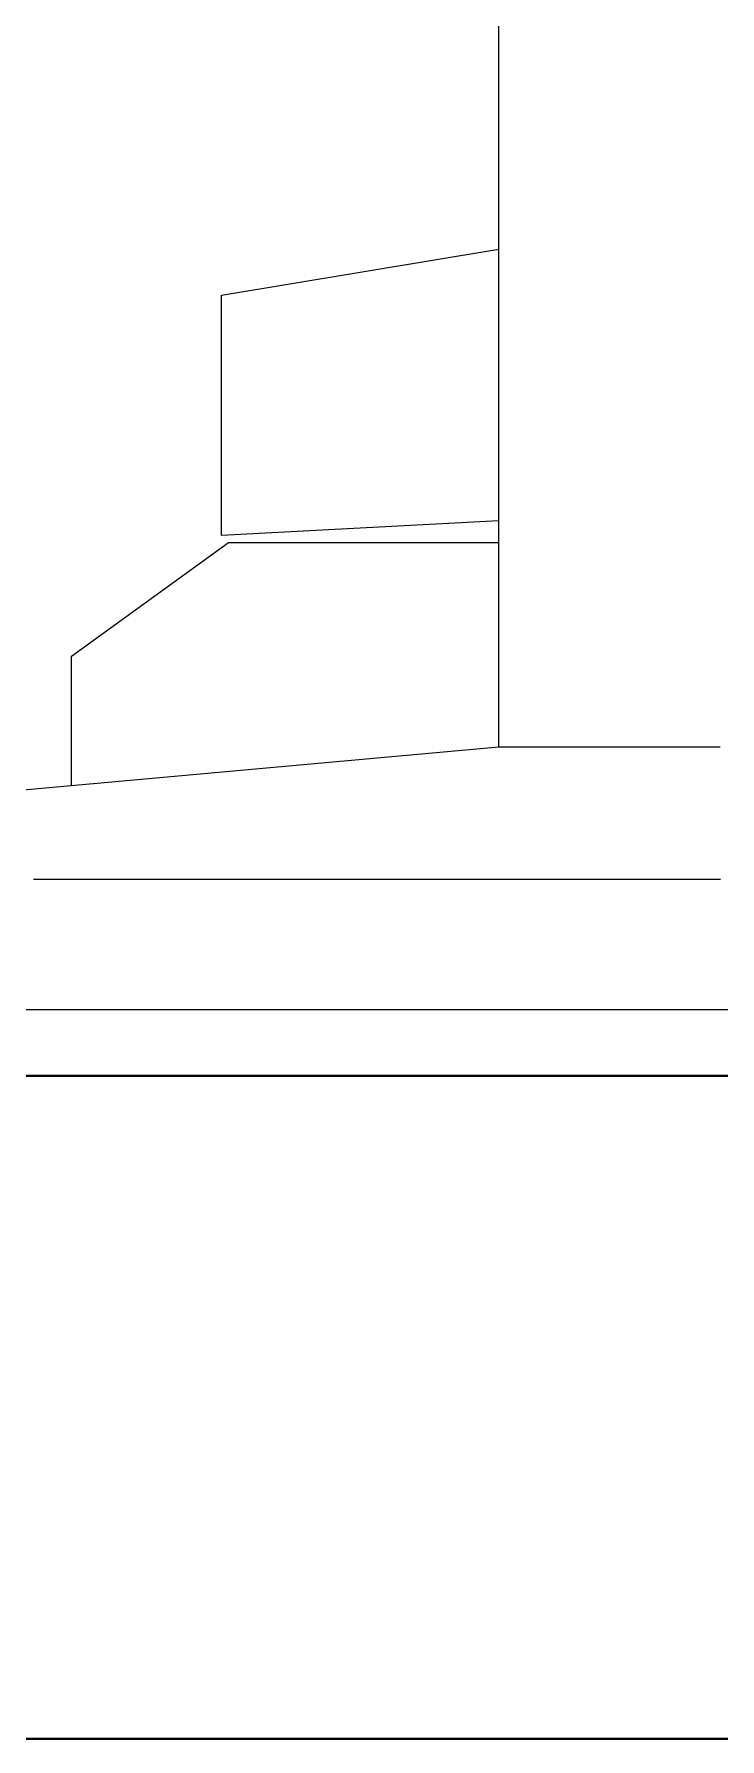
# Model space of a CAD drawing. Extents: x 65572 to 72871, y 30718 to 33858.
# Drawn here: x 65970.69 to 65975.86, y 33411.08 to 33423.94 of the extents above; entities that cross this region are included whole.
import ezdxf

# ---------------------------------------------------------------- set-up
doc = ezdxf.new("R2010")
doc.units = 0
doc.header["$LTSCALE"] = 0.5
doc.header["$MEASUREMENT"] = 0
for name, color, linetype, lineweight in [('Framing', 142, 'CONTINUOUS', 13), ('Layout', 154, 'CONTINUOUS', 5), ('Structure', 7, 'CONTINUOUS', 40)]:
    doc.layers.add(name, color=color, linetype=linetype, lineweight=lineweight)

msp = doc.modelspace()

# ---------------------------------------------------------------- linework, layer by layer
at = {"layer": 'Framing'}
msp.add_line((65916.121008, 33416.58061), (66520.623975, 33416.58061), dxfattribs=at)
at = {"layer": 'Layout', "linetype": 'ByBlock'}
for p, q in [((65974.197164, 33418.562349), (65974.197164, 33443.590031)), ((65972.104342, 33421.967581), (65974.197164, 33422.314826)), ((65972.104342, 33420.154362), (65972.104342, 33421.967581)), ((65974.197164, 33420.265642), (65972.104342, 33420.154362)), ((65970.971629, 33419.245558), (65972.157026, 33420.101678)), ((65972.157026, 33420.101678), (65974.197164, 33420.101678)), ((65970.971629, 33418.269119), (65970.971629, 33419.245558)), ((65963.19711, 33417.562344), (65974.197164, 33418.562349))]:
    msp.add_line(p, q, dxfattribs=at)
at = {"layer": 'Layout', "linetype": 'ByBlock', "flags": 128}
for points in [[(65974.197164, 33418.562349), (65974.197855, 33418.562349), (65974.198546, 33418.562349), (65974.199237, 33418.562349), (65974.199928, 33418.562349), (65974.200618, 33418.562349), (65974.201309, 33418.562349), (65974.202, 33418.562349), (65974.202691, 33418.562349), (65974.203382, 33418.562349), (65974.204073, 33418.562349), (65974.204764, 33418.562349), (65974.205455, 33418.562349), (65974.206146, 33418.562349), (65974.206837, 33418.562349), (65974.207528, 33418.562349), (65974.208219, 33418.562349), (65974.20891, 33418.562349), (65974.209601, 33418.562349), (65974.210292, 33418.562349), (65974.210983, 33418.562349), (65974.211674, 33418.562349), (65974.212365, 33418.562349), (65974.213056, 33418.562349), (65974.213747, 33418.562349), (65974.214438, 33418.562349), (65974.215129, 33418.562349), (65974.21582, 33418.562349), (65974.216511, 33418.562349), (65974.217202, 33418.562349), (65974.217893, 33418.562349), (65974.218584, 33418.562349), (65974.219275, 33418.562349), (65974.219966, 33418.562349), (65974.220657, 33418.562349), (65974.221347, 33418.562349), (65974.222038, 33418.562349), (65974.223692, 33418.562349), (65974.22573, 33418.562349), (65974.227768, 33418.562349), (65974.229807, 33418.562349), (65974.231845, 33418.562349), (65974.233883, 33418.562349), (65974.235921, 33418.562349), (65974.23796, 33418.562349), (65974.239998, 33418.562349), (65974.242036, 33418.562349), (65974.244074, 33418.562349), (65974.246113, 33418.562349), (65974.248151, 33418.562349), (65974.250189, 33418.562349), (65974.252227, 33418.562349), (65974.254266, 33418.562349), (65974.256304, 33418.562349), (65974.258342, 33418.562349), (65974.26038, 33418.562349), (65974.262419, 33418.562349), (65974.264457, 33418.562349), (65974.266495, 33418.562349), (65974.268533, 33418.562349), (65974.270572, 33418.562349), (65974.27261, 33418.562349), (65974.274648, 33418.562349), (65974.276686, 33418.562349), (65974.278725, 33418.562349), (65974.280763, 33418.562349), (65974.282801, 33418.562349), (65974.284839, 33418.562349), (65974.286878, 33418.562349), (65974.288916, 33418.562349), (65974.290954, 33418.562349), (65974.292992, 33418.562349), (65974.295031, 33418.562349), (65974.297602, 33418.562349), (65974.300886, 33418.562349), (65974.304169, 33418.562349), (65974.307452, 33418.562349), (65974.310736, 33418.562349), (65974.314019, 33418.562349), (65974.317302, 33418.562349), (65974.320586, 33418.562349), (65974.323869, 33418.562349), (65974.327152, 33418.562349), (65974.330436, 33418.562349), (65974.333719, 33418.562349), (65974.337002, 33418.562349), (65974.340286, 33418.562349), (65974.343569, 33418.562349), (65974.346852, 33418.562349), (65974.350136, 33418.562349), (65974.353419, 33418.562349), (65974.356702, 33418.562349), (65974.359986, 33418.562349), (65974.363269, 33418.562349), (65974.366552, 33418.562349), (65974.369836, 33418.562349), (65974.373119, 33418.562349), (65974.376402, 33418.562349), (65974.379686, 33418.562349), (65974.382969, 33418.562349), (65974.386252, 33418.562349), (65974.389536, 33418.562349), (65974.392819, 33418.562349), (65974.396102, 33418.562349), (65974.399386, 33418.562349), (65974.402669, 33418.562349), (65974.405952, 33418.562349), (65974.409236, 33418.562349), (65974.412519, 33418.562349), (65974.415957, 33418.562349), (65974.42032, 33418.562349), (65974.424684, 33418.562349), (65974.429048, 33418.562349), (65974.433412, 33418.562349), (65974.437775, 33418.562349), (65974.442139, 33418.562349), (65974.446503, 33418.562349), (65974.450867, 33418.562349), (65974.455231, 33418.562349), (65974.459594, 33418.562349), (65974.463958, 33418.562349), (65974.468322, 33418.562349), (65974.472686, 33418.562349), (65974.477049, 33418.562349), (65974.481413, 33418.562349), (65974.485777, 33418.562349), (65974.490141, 33418.562349), (65974.494504, 33418.562349), (65974.498868, 33418.562349), (65974.503232, 33418.562349), (65974.507596, 33418.562349), (65974.51196, 33418.562349), (65974.516323, 33418.562349), (65974.520687, 33418.562349), (65974.525051, 33418.562349), (65974.529415, 33418.562349), (65974.533778, 33418.562349), (65974.538142, 33418.562349), (65974.542506, 33418.562349), (65974.54687, 33418.562349), (65974.551233, 33418.562349), (65974.555597, 33418.562349), (65974.559961, 33418.562349), (65974.564325, 33418.562349), (65974.568689, 33418.562349), (65974.573052, 33418.562349), (65974.578155, 33418.562349), (65974.58338, 33418.562349), (65974.588605, 33418.562349), (65974.593831, 33418.562349), (65974.599056, 33418.562349), (65974.604282, 33418.562349), (65974.609507, 33418.562349), (65974.614732, 33418.562349), (65974.619958, 33418.562349), (65974.625183, 33418.562349), (65974.630408, 33418.562349), (65974.635634, 33418.562349), (65974.640859, 33418.562349), (65974.646085, 33418.562349), (65974.65131, 33418.562349), (65974.656535, 33418.562349), (65974.661761, 33418.562349), (65974.666986, 33418.562349), (65974.672212, 33418.562349), (65974.677437, 33418.562349), (65974.682662, 33418.562349), (65974.687888, 33418.562349), (65974.693113, 33418.562349), (65974.698339, 33418.562349), (65974.703564, 33418.562349), (65974.708789, 33418.562349), (65974.714015, 33418.562349), (65974.71924, 33418.562349), (65974.724466, 33418.562349), (65974.729691, 33418.562349), (65974.734916, 33418.562349), (65974.740142, 33418.562349), (65974.745367, 33418.562349), (65974.750592, 33418.562349), (65974.755818, 33418.562349), (65974.761043, 33418.562349), (65974.766611, 33418.562349), (65974.772436, 33418.562349), (65974.778261, 33418.562349), (65974.784086, 33418.562349), (65974.789911, 33418.562349), (65974.795736, 33418.562349), (65974.801561, 33418.562349), (65974.807386, 33418.562349), (65974.813211, 33418.562349), (65974.819036, 33418.562349), (65974.824861, 33418.562349), (65974.830686, 33418.562349), (65974.836511, 33418.562349), (65974.842336, 33418.562349), (65974.848161, 33418.562349), (65974.853986, 33418.562349), (65974.859811, 33418.562349), (65974.865636, 33418.562349), (65974.871461, 33418.562349), (65974.877286, 33418.562349), (65974.883111, 33418.562349), (65974.888936, 33418.562349), (65974.894761, 33418.562349), (65974.900586, 33418.562349), (65974.906411, 33418.562349), (65974.912236, 33418.562349), (65974.918061, 33418.562349), (65974.923886, 33418.562349), (65974.929711, 33418.562349), (65974.935536, 33418.562349), (65974.941361, 33418.562349), (65974.947186, 33418.562349), (65974.953011, 33418.562349), (65974.958836, 33418.562349), (65974.964661, 33418.562349), (65974.970486, 33418.562349), (65974.976399, 33418.562349), (65974.982531, 33418.562349), (65974.988664, 33418.562349), (65974.994796, 33418.562349), (65975.000929, 33418.562349), (65975.007061, 33418.562349), (65975.013194, 33418.562349), (65975.019326, 33418.562349), (65975.025459, 33418.562349), (65975.031591, 33418.562349), (65975.037724, 33418.562349), (65975.043856, 33418.562349), (65975.049989, 33418.562349), (65975.056121, 33418.562349), (65975.062254, 33418.562349), (65975.068386, 33418.562349), (65975.074519, 33418.562349), (65975.080651, 33418.562349), (65975.086784, 33418.562349), (65975.092916, 33418.562349), (65975.099049, 33418.562349), (65975.105181, 33418.562349), (65975.111314, 33418.562349), (65975.117446, 33418.562349), (65975.123579, 33418.562349), (65975.129711, 33418.562349), (65975.135844, 33418.562349), (65975.141976, 33418.562349), (65975.148109, 33418.562349), (65975.154241, 33418.562349), (65975.160374, 33418.562349), (65975.166506, 33418.562349), (65975.172639, 33418.562349), (65975.178771, 33418.562349), (65975.184904, 33418.562349), (65975.191036, 33418.562349), (65975.197169, 33418.562349), (65975.203301, 33418.562349), (65975.209434, 33418.562349), (65975.215566, 33418.562349), (65975.221699, 33418.562349), (65975.227831, 33418.562349), (65975.233964, 33418.562349), (65975.240096, 33418.562349), (65975.246229, 33418.562349), (65975.252361, 33418.562349), (65975.258494, 33418.562349), (65975.264626, 33418.562349), (65975.270759, 33418.562349), (65975.276891, 33418.562349), (65975.283024, 33418.562349), (65975.289156, 33418.562349), (65975.295289, 33418.562349), (65975.301421, 33418.562349), (65975.307553, 33418.562349), (65975.313686, 33418.562349), (65975.319818, 33418.562349), (65975.325951, 33418.562349), (65975.332083, 33418.562349), (65975.338216, 33418.562349), (65975.344348, 33418.562349), (65975.350481, 33418.562349), (65975.356613, 33418.562349), (65975.362746, 33418.562349), (65975.368878, 33418.562349), (65975.375011, 33418.562349), (65975.381143, 33418.562349), (65975.387276, 33418.562349), (65975.393408, 33418.562349), (65975.399541, 33418.562349), (65975.405673, 33418.562349), (65975.411806, 33418.562349), (65975.417938, 33418.562349), (65975.423851, 33418.562349), (65975.429676, 33418.562349), (65975.435501, 33418.562349), (65975.441326, 33418.562349), (65975.447151, 33418.562349), (65975.452976, 33418.562349), (65975.458801, 33418.562349), (65975.464626, 33418.562349), (65975.470451, 33418.562349), (65975.476276, 33418.562349), (65975.482101, 33418.562349), (65975.487926, 33418.562349), (65975.493751, 33418.562349), (65975.499576, 33418.562349), (65975.505401, 33418.562349), (65975.511226, 33418.562349), (65975.517051, 33418.562349), (65975.522876, 33418.562349), (65975.528701, 33418.562349), (65975.534526, 33418.562349), (65975.540351, 33418.562349), (65975.546176, 33418.562349), (65975.552001, 33418.562349), (65975.557826, 33418.562349), (65975.563651, 33418.562349), (65975.569476, 33418.562349), (65975.575301, 33418.562349), (65975.581126, 33418.562349), (65975.586951, 33418.562349), (65975.592776, 33418.562349), (65975.598601, 33418.562349), (65975.604426, 33418.562349), (65975.610251, 33418.562349), (65975.616076, 33418.562349), (65975.621901, 33418.562349), (65975.627726, 33418.562349), (65975.633294, 33418.562349), (65975.638519, 33418.562349), (65975.643745, 33418.562349), (65975.64897, 33418.562349), (65975.654195, 33418.562349), (65975.659421, 33418.562349), (65975.664646, 33418.562349), (65975.669872, 33418.562349), (65975.675097, 33418.562349), (65975.680322, 33418.562349), (65975.685548, 33418.562349), (65975.690773, 33418.562349), (65975.695999, 33418.562349), (65975.701224, 33418.562349), (65975.706449, 33418.562349), (65975.711675, 33418.562349), (65975.7169, 33418.562349), (65975.722125, 33418.562349), (65975.727351, 33418.562349), (65975.732576, 33418.562349), (65975.737802, 33418.562349), (65975.743027, 33418.562349), (65975.748252, 33418.562349), (65975.753478, 33418.562349), (65975.758703, 33418.562349), (65975.763929, 33418.562349), (65975.769154, 33418.562349), (65975.774379, 33418.562349), (65975.779605, 33418.562349), (65975.78483, 33418.562349), (65975.790056, 33418.562349), (65975.795281, 33418.562349), (65975.800506, 33418.562349), (65975.805732, 33418.562349), (65975.810957, 33418.562349), (65975.816183, 33418.562349), (65975.821285, 33418.562349), (65975.825649, 33418.562349), (65975.830012, 33418.562349), (65975.834376, 33418.562349), (65975.83874, 33418.562349), (65975.843104, 33418.562349), (65975.847467, 33418.562349), (65975.851831, 33418.562349), (65975.856195, 33418.562349), (65975.860559, 33418.562349), (65975.864922, 33418.562349)], [(65970.68651, 33417.562344), (65970.692334, 33417.562344), (65970.698158, 33417.562344), (65970.703982, 33417.562344), (65970.709806, 33417.562344), (65970.71563, 33417.562344), (65970.721454, 33417.562344), (65970.727278, 33417.562344), (65970.733102, 33417.562344), (65970.738926, 33417.562344), (65970.74475, 33417.562344), (65970.750574, 33417.562344), (65970.756398, 33417.562344), (65970.762222, 33417.562344), (65970.768046, 33417.562344), (65970.77387, 33417.562344), (65970.779695, 33417.562344), (65970.785519, 33417.562344), (65970.791343, 33417.562344), (65970.797167, 33417.562344), (65970.802991, 33417.562344), (65970.808815, 33417.562344), (65970.814639, 33417.562344), (65970.820463, 33417.562344), (65970.826287, 33417.562344), (65970.832111, 33417.562344), (65970.837935, 33417.562344), (65970.843759, 33417.562344), (65970.849583, 33417.562344), (65970.855407, 33417.562344), (65970.861231, 33417.562344), (65970.867055, 33417.562344), (65970.872879, 33417.562344), (65970.878703, 33417.562344), (65970.884527, 33417.562344), (65970.890351, 33417.562344), (65970.896175, 33417.562344), (65970.901999, 33417.562344), (65970.907823, 33417.562344), (65970.913647, 33417.562344), (65970.919471, 33417.562344), (65970.925295, 33417.562344), (65970.931119, 33417.562344), (65970.936943, 33417.562344), (65970.942767, 33417.562344), (65970.948591, 33417.562344), (65970.954415, 33417.562344), (65970.96024, 33417.562344), (65970.966064, 33417.562344), (65970.971888, 33417.562344), (65970.977712, 33417.562344), (65970.983536, 33417.562344), (65970.98936, 33417.562344), (65970.995184, 33417.562344), (65971.001008, 33417.562344), (65971.006832, 33417.562344), (65971.012656, 33417.562344), (65971.01848, 33417.562344), (65971.024304, 33417.562344), (65971.030128, 33417.562344), (65971.035952, 33417.562344), (65971.041776, 33417.562344), (65971.0476, 33417.562344), (65971.053424, 33417.562344), (65971.059248, 33417.562344), (65971.065072, 33417.562344), (65971.070896, 33417.562344), (65971.07672, 33417.562344), (65971.082544, 33417.562344), (65971.088368, 33417.562344), (65971.094192, 33417.562344), (65971.100016, 33417.562344), (65971.10584, 33417.562344), (65971.111664, 33417.562344), (65971.117488, 33417.562344), (65971.123312, 33417.562344), (65971.129136, 33417.562344), (65971.134961, 33417.562344), (65971.140785, 33417.562344), (65971.146609, 33417.562344), (65971.152433, 33417.562344), (65971.158257, 33417.562344), (65971.164081, 33417.562344), (65971.169905, 33417.562344), (65971.175729, 33417.562344), (65971.181553, 33417.562344), (65971.187377, 33417.562344), (65971.193201, 33417.562344), (65971.199025, 33417.562344), (65971.204849, 33417.562344), (65971.210673, 33417.562344), (65971.216497, 33417.562344), (65971.222321, 33417.562344), (65971.228145, 33417.562344), (65971.233969, 33417.562344), (65971.239793, 33417.562344), (65971.245617, 33417.562344), (65971.251441, 33417.562344), (65971.257265, 33417.562344), (65971.263089, 33417.562344), (65971.268913, 33417.562344), (65971.274737, 33417.562344), (65971.280561, 33417.562344), (65971.286385, 33417.562344), (65971.292209, 33417.562344), (65971.298033, 33417.562344), (65971.303857, 33417.562344), (65971.309681, 33417.562344), (65971.315506, 33417.562344), (65971.32133, 33417.562344), (65971.327154, 33417.562344), (65971.332978, 33417.562344), (65971.338802, 33417.562344), (65971.344626, 33417.562344), (65971.35045, 33417.562344), (65971.356274, 33417.562344), (65971.362098, 33417.562344), (65971.367922, 33417.562344), (65971.373746, 33417.562344), (65971.37957, 33417.562344), (65971.385394, 33417.562344), (65971.391218, 33417.562344), (65971.397042, 33417.562344), (65971.402866, 33417.562344), (65971.40869, 33417.562344), (65971.414514, 33417.562344), (65971.420338, 33417.562344), (65971.426162, 33417.562344), (65971.431986, 33417.562344), (65971.43781, 33417.562344), (65971.443634, 33417.562344), (65971.449458, 33417.562344), (65971.455282, 33417.562344), (65971.461106, 33417.562344), (65971.46693, 33417.562344), (65971.472754, 33417.562344), (65971.478578, 33417.562344), (65971.484402, 33417.562344), (65971.490226, 33417.562344), (65971.496051, 33417.562344), (65971.501875, 33417.562344), (65971.507699, 33417.562344), (65971.513523, 33417.562344), (65971.519347, 33417.562344), (65971.525171, 33417.562344), (65971.530995, 33417.562344), (65971.536819, 33417.562344), (65971.542643, 33417.562344), (65971.548467, 33417.562344), (65971.554291, 33417.562344), (65971.560115, 33417.562344), (65971.565939, 33417.562344), (65971.571763, 33417.562344), (65971.577587, 33417.562344), (65971.583411, 33417.562344), (65971.589235, 33417.562344), (65971.595059, 33417.562344), (65971.600883, 33417.562344), (65971.606707, 33417.562344), (65971.612531, 33417.562344), (65971.618355, 33417.562344), (65971.624179, 33417.562344), (65971.630003, 33417.562344), (65971.635827, 33417.562344), (65971.641651, 33417.562344), (65971.647475, 33417.562344), (65971.653299, 33417.562344), (65971.659123, 33417.562344), (65971.664947, 33417.562344), (65971.670771, 33417.562344), (65971.676596, 33417.562344), (65971.68242, 33417.562344), (65971.688244, 33417.562344), (65971.694068, 33417.562344), (65971.699892, 33417.562344), (65971.705716, 33417.562344), (65971.71154, 33417.562344), (65971.717364, 33417.562344), (65971.723188, 33417.562344), (65971.729012, 33417.562344), (65971.734836, 33417.562344), (65971.74066, 33417.562344), (65971.746484, 33417.562344), (65971.752308, 33417.562344), (65971.758132, 33417.562344), (65971.763956, 33417.562344), (65971.76978, 33417.562344), (65971.775604, 33417.562344), (65971.781428, 33417.562344), (65971.787252, 33417.562344), (65971.793076, 33417.562344), (65971.7989, 33417.562344), (65971.804724, 33417.562344), (65971.810548, 33417.562344), (65971.816372, 33417.562344), (65971.822196, 33417.562344), (65971.82802, 33417.562344), (65971.833844, 33417.562344), (65971.839668, 33417.562344), (65971.845492, 33417.562344), (65971.851316, 33417.562344), (65971.857141, 33417.562344), (65971.862965, 33417.562344), (65971.868789, 33417.562344), (65971.874613, 33417.562344), (65971.880437, 33417.562344), (65971.886261, 33417.562344), (65971.892085, 33417.562344), (65971.897909, 33417.562344), (65971.903733, 33417.562344), (65971.909557, 33417.562344), (65971.915381, 33417.562344), (65971.921205, 33417.562344), (65971.927029, 33417.562344), (65971.932853, 33417.562344), (65971.938677, 33417.562344), (65971.944501, 33417.562344), (65971.950325, 33417.562344), (65971.956149, 33417.562344), (65971.961973, 33417.562344), (65971.967797, 33417.562344), (65971.973621, 33417.562344), (65971.979445, 33417.562344), (65971.985269, 33417.562344), (65971.991093, 33417.562344), (65971.996917, 33417.562344), (65972.002741, 33417.562344), (65972.008565, 33417.562344), (65972.014389, 33417.562344), (65972.020213, 33417.562344), (65972.026037, 33417.562344), (65972.031861, 33417.562344), (65972.037686, 33417.562344), (65972.04351, 33417.562344), (65972.049334, 33417.562344), (65972.055158, 33417.562344), (65972.060982, 33417.562344), (65972.066806, 33417.562344), (65972.07263, 33417.562344), (65972.078454, 33417.562344), (65972.084278, 33417.562344), (65972.090102, 33417.562344), (65972.095926, 33417.562344), (65972.10175, 33417.562344), (65972.107574, 33417.562344), (65972.113398, 33417.562344), (65972.119222, 33417.562344), (65972.125046, 33417.562344), (65972.13087, 33417.562344), (65972.136694, 33417.562344), (65972.142518, 33417.562344), (65972.148342, 33417.562344), (65972.154166, 33417.562344), (65972.15999, 33417.562344), (65972.165814, 33417.562344), (65972.171638, 33417.562344), (65972.177462, 33417.562344), (65972.183286, 33417.562344), (65972.18911, 33417.562344), (65972.194934, 33417.562344), (65972.200758, 33417.562344), (65972.206582, 33417.562344), (65972.212406, 33417.562344), (65972.218231, 33417.562344), (65972.224055, 33417.562344), (65972.229879, 33417.562344), (65972.235703, 33417.562344), (65972.241527, 33417.562344), (65972.247351, 33417.562344), (65972.253175, 33417.562344), (65972.258999, 33417.562344), (65972.264823, 33417.562344), (65972.270647, 33417.562344), (65972.276471, 33417.562344), (65972.282295, 33417.562344), (65972.288119, 33417.562344), (65972.293943, 33417.562344), (65972.299767, 33417.562344), (65972.305591, 33417.562344), (65972.311415, 33417.562344), (65972.317239, 33417.562344), (65972.323063, 33417.562344), (65972.328887, 33417.562344), (65972.334711, 33417.562344), (65972.340535, 33417.562344), (65972.346359, 33417.562344), (65972.352183, 33417.562344), (65972.358007, 33417.562344), (65972.363831, 33417.562344), (65972.369655, 33417.562344), (65972.375479, 33417.562344), (65972.381303, 33417.562344), (65972.387127, 33417.562344), (65972.392951, 33417.562344), (65972.398776, 33417.562344), (65972.4046, 33417.562344), (65972.410424, 33417.562344), (65972.416248, 33417.562344), (65972.422072, 33417.562344), (65972.427896, 33417.562344), (65972.43372, 33417.562344), (65972.439544, 33417.562344), (65972.445368, 33417.562344), (65972.451192, 33417.562344), (65972.457016, 33417.562344), (65972.46284, 33417.562344), (65972.468664, 33417.562344), (65972.474488, 33417.562344), (65972.480312, 33417.562344), (65972.486136, 33417.562344), (65972.49196, 33417.562344), (65972.497784, 33417.562344), (65972.503608, 33417.562344), (65972.509432, 33417.562344), (65972.515256, 33417.562344), (65972.52108, 33417.562344), (65972.526904, 33417.562344), (65972.533036, 33417.562344), (65972.539167, 33417.562344), (65972.545299, 33417.562344), (65972.55143, 33417.562344), (65972.557562, 33417.562344), (65972.563693, 33417.562344), (65972.569825, 33417.562344), (65972.575956, 33417.562344), (65972.582088, 33417.562344), (65972.588219, 33417.562344), (65972.594351, 33417.562344), (65972.600482, 33417.562344), (65972.606614, 33417.562344), (65972.612745, 33417.562344), (65972.618877, 33417.562344), (65972.625008, 33417.562344), (65972.63114, 33417.562344), (65972.637271, 33417.562344), (65972.643403, 33417.562344), (65972.649534, 33417.562344), (65972.655666, 33417.562344), (65972.661797, 33417.562344), (65972.667929, 33417.562344), (65972.67406, 33417.562344), (65972.680192, 33417.562344), (65972.686323, 33417.562344), (65972.692454, 33417.562344), (65972.698586, 33417.562344), (65972.704717, 33417.562344), (65972.710849, 33417.562344), (65972.71698, 33417.562344), (65972.723112, 33417.562344), (65972.729243, 33417.562344), (65972.735375, 33417.562344), (65972.741506, 33417.562344), (65972.747638, 33417.562344), (65972.753769, 33417.562344), (65972.759901, 33417.562344), (65972.766032, 33417.562344), (65972.772164, 33417.562344), (65972.778295, 33417.562344), (65972.784427, 33417.562344), (65972.790558, 33417.562344), (65972.79669, 33417.562344), (65972.802821, 33417.562344), (65972.808953, 33417.562344), (65972.815084, 33417.562344), (65972.821216, 33417.562344), (65972.827347, 33417.562344), (65972.833479, 33417.562344), (65972.83961, 33417.562344), (65972.845742, 33417.562344), (65972.851873, 33417.562344), (65972.858005, 33417.562344), (65972.864136, 33417.562344), (65972.870268, 33417.562344), (65972.876399, 33417.562344), (65972.882531, 33417.562344), (65972.888662, 33417.562344), (65972.894794, 33417.562344), (65972.900925, 33417.562344), (65972.907057, 33417.562344), (65972.913188, 33417.562344), (65972.91932, 33417.562344), (65972.925451, 33417.562344), (65972.931583, 33417.562344), (65972.937714, 33417.562344), (65972.943846, 33417.562344), (65972.949977, 33417.562344), (65972.956109, 33417.562344), (65972.96224, 33417.562344), (65972.968372, 33417.562344), (65972.974503, 33417.562344), (65972.980635, 33417.562344), (65972.986766, 33417.562344), (65972.992898, 33417.562344), (65972.999029, 33417.562344), (65973.005161, 33417.562344), (65973.011292, 33417.562344), (65973.017424, 33417.562344), (65973.023555, 33417.562344), (65973.029686, 33417.562344), (65973.035818, 33417.562344), (65973.041949, 33417.562344), (65973.048081, 33417.562344), (65973.054212, 33417.562344), (65973.060344, 33417.562344), (65973.066475, 33417.562344), (65973.072607, 33417.562344), (65973.078738, 33417.562344), (65973.08487, 33417.562344), (65973.091001, 33417.562344), (65973.097133, 33417.562344), (65973.103264, 33417.562344), (65973.109396, 33417.562344), (65973.115527, 33417.562344), (65973.121659, 33417.562344), (65973.12779, 33417.562344), (65973.133922, 33417.562344), (65973.140053, 33417.562344), (65973.146185, 33417.562344), (65973.152316, 33417.562344), (65973.158448, 33417.562344), (65973.164579, 33417.562344), (65973.170711, 33417.562344), (65973.176842, 33417.562344), (65973.182974, 33417.562344), (65973.189105, 33417.562344), (65973.195237, 33417.562344), (65973.201368, 33417.562344), (65973.2075, 33417.562344), (65973.213631, 33417.562344), (65973.219763, 33417.562344), (65973.225894, 33417.562344), (65973.232026, 33417.562344), (65973.238157, 33417.562344), (65973.244289, 33417.562344), (65973.25042, 33417.562344), (65973.256552, 33417.562344), (65973.262683, 33417.562344), (65973.268815, 33417.562344), (65973.274946, 33417.562344), (65973.281078, 33417.562344), (65973.287209, 33417.562344), (65973.293341, 33417.562344), (65973.299472, 33417.562344), (65973.305604, 33417.562344), (65973.311735, 33417.562344), (65973.317867, 33417.562344), (65973.323998, 33417.562344), (65973.33013, 33417.562344), (65973.336261, 33417.562344), (65973.342393, 33417.562344), (65973.348524, 33417.562344), (65973.354656, 33417.562344), (65973.360787, 33417.562344), (65973.366919, 33417.562344), (65973.37305, 33417.562344), (65973.379181, 33417.562344), (65973.385313, 33417.562344), (65973.391444, 33417.562344), (65973.397576, 33417.562344), (65973.403707, 33417.562344), (65973.409839, 33417.562344), (65973.41597, 33417.562344), (65973.422102, 33417.562344), (65973.428233, 33417.562344), (65973.434365, 33417.562344), (65973.440496, 33417.562344), (65973.446628, 33417.562344), (65973.452759, 33417.562344), (65973.458891, 33417.562344), (65973.465022, 33417.562344), (65973.471154, 33417.562344), (65973.477285, 33417.562344), (65973.483417, 33417.562344), (65973.489548, 33417.562344), (65973.49568, 33417.562344), (65973.501811, 33417.562344), (65973.507943, 33417.562344), (65973.514074, 33417.562344), (65973.520206, 33417.562344), (65973.526337, 33417.562344), (65973.532469, 33417.562344), (65973.5386, 33417.562344), (65973.544732, 33417.562344), (65973.550863, 33417.562344), (65973.556995, 33417.562344), (65973.563126, 33417.562344), (65973.569258, 33417.562344), (65973.575389, 33417.562344), (65973.581521, 33417.562344), (65973.587652, 33417.562344), (65973.593784, 33417.562344), (65973.599915, 33417.562344), (65973.606047, 33417.562344), (65973.612178, 33417.562344), (65973.61831, 33417.562344), (65973.624441, 33417.562344), (65973.630573, 33417.562344), (65973.636704, 33417.562344), (65973.642836, 33417.562344), (65973.648967, 33417.562344), (65973.655099, 33417.562344), (65973.66123, 33417.562344), (65973.667362, 33417.562344), (65973.673493, 33417.562344), (65973.679625, 33417.562344), (65973.685756, 33417.562344), (65973.691888, 33417.562344), (65973.698019, 33417.562344), (65973.704151, 33417.562344), (65973.710282, 33417.562344), (65973.716413, 33417.562344), (65973.722545, 33417.562344), (65973.728676, 33417.562344), (65973.734808, 33417.562344), (65973.740939, 33417.562344), (65973.747071, 33417.562344), (65973.753202, 33417.562344), (65973.759334, 33417.562344), (65973.765465, 33417.562344), (65973.771597, 33417.562344), (65973.777728, 33417.562344), (65973.78386, 33417.562344), (65973.789991, 33417.562344), (65973.796123, 33417.562344), (65973.802254, 33417.562344), (65973.808386, 33417.562344), (65973.814517, 33417.562344), (65973.820649, 33417.562344), (65973.82678, 33417.562344), (65973.832912, 33417.562344), (65973.839043, 33417.562344), (65973.845175, 33417.562344), (65973.851306, 33417.562344), (65973.857438, 33417.562344), (65973.863569, 33417.562344), (65973.869701, 33417.562344), (65973.875832, 33417.562344), (65973.881964, 33417.562344), (65973.888095, 33417.562344), (65973.894227, 33417.562344), (65973.900358, 33417.562344), (65973.90649, 33417.562344), (65973.912621, 33417.562344), (65973.918753, 33417.562344), (65973.924884, 33417.562344), (65973.931016, 33417.562344), (65973.937147, 33417.562344), (65973.943279, 33417.562344), (65973.94941, 33417.562344), (65973.955542, 33417.562344), (65973.961673, 33417.562344), (65973.967805, 33417.562344), (65973.973936, 33417.562344), (65973.980068, 33417.562344), (65973.986199, 33417.562344), (65973.992331, 33417.562344), (65973.998462, 33417.562344), (65974.004594, 33417.562344), (65974.010725, 33417.562344), (65974.016857, 33417.562344), (65974.022988, 33417.562344), (65974.02912, 33417.562344), (65974.035251, 33417.562344), (65974.041383, 33417.562344), (65974.047514, 33417.562344), (65974.053645, 33417.562344), (65974.059777, 33417.562344), (65974.065908, 33417.562344), (65974.07204, 33417.562344), (65974.078171, 33417.562344), (65974.084303, 33417.562344), (65974.090434, 33417.562344), (65974.096566, 33417.562344), (65974.102697, 33417.562344), (65974.108829, 33417.562344), (65974.11496, 33417.562344), (65974.121092, 33417.562344), (65974.127223, 33417.562344), (65974.133355, 33417.562344), (65974.139486, 33417.562344), (65974.145618, 33417.562344), (65974.151749, 33417.562344), (65974.157881, 33417.562344), (65974.164012, 33417.562344), (65974.170144, 33417.562344), (65974.176275, 33417.562344), (65974.182407, 33417.562344), (65974.188538, 33417.562344), (65974.19467, 33417.562344), (65974.200801, 33417.562344), (65974.206933, 33417.562344), (65974.213064, 33417.562344), (65974.219196, 33417.562344), (65974.225327, 33417.562344), (65974.231459, 33417.562344), (65974.23759, 33417.562344), (65974.243722, 33417.562344), (65974.249853, 33417.562344), (65974.255985, 33417.562344), (65974.262116, 33417.562344), (65974.268248, 33417.562344), (65974.274379, 33417.562344), (65974.280511, 33417.562344), (65974.286642, 33417.562344), (65974.292774, 33417.562344), (65974.298905, 33417.562344), (65974.305037, 33417.562344), (65974.311168, 33417.562344), (65974.3173, 33417.562344), (65974.323431, 33417.562344), (65974.329563, 33417.562344), (65974.335694, 33417.562344), (65974.341826, 33417.562344), (65974.347957, 33417.562344), (65974.354089, 33417.562344), (65974.36022, 33417.562344), (65974.366352, 33417.562344), (65974.372483, 33417.562344), (65974.378615, 33417.562344), (65974.384746, 33417.562344), (65974.390877, 33417.562344), (65974.397009, 33417.562344), (65974.40314, 33417.562344), (65974.409272, 33417.562344), (65974.415403, 33417.562344), (65974.421535, 33417.562344), (65974.427666, 33417.562344), (65974.433798, 33417.562344), (65974.439929, 33417.562344), (65974.446061, 33417.562344), (65974.452192, 33417.562344), (65974.458324, 33417.562344), (65974.464455, 33417.562344), (65974.470587, 33417.562344), (65974.476718, 33417.562344), (65974.48285, 33417.562344), (65974.488981, 33417.562344), (65974.495113, 33417.562344), (65974.501244, 33417.562344), (65974.507376, 33417.562344), (65974.513507, 33417.562344), (65974.519639, 33417.562344), (65974.52577, 33417.562344), (65974.531902, 33417.562344), (65974.538033, 33417.562344), (65974.544165, 33417.562344), (65974.550296, 33417.562344), (65974.556428, 33417.562344), (65974.562559, 33417.562344), (65974.568691, 33417.562344), (65974.574822, 33417.562344), (65974.580954, 33417.562344), (65974.587085, 33417.562344), (65974.593217, 33417.562344), (65974.599348, 33417.562344), (65974.60548, 33417.562344), (65974.611611, 33417.562344), (65974.617743, 33417.562344), (65974.623874, 33417.562344), (65974.630006, 33417.562344), (65974.636137, 33417.562344), (65974.642269, 33417.562344), (65974.6484, 33417.562344), (65974.654532, 33417.562344), (65974.660663, 33417.562344), (65974.666795, 33417.562344), (65974.672926, 33417.562344), (65974.679058, 33417.562344), (65974.685189, 33417.562344), (65974.691321, 33417.562344), (65974.697452, 33417.562344), (65974.703584, 33417.562344), (65974.709715, 33417.562344), (65974.715847, 33417.562344), (65974.721978, 33417.562344), (65974.728109, 33417.562344), (65974.734241, 33417.562344), (65974.740372, 33417.562344), (65974.746504, 33417.562344), (65974.752635, 33417.562344), (65974.758767, 33417.562344), (65974.764898, 33417.562344), (65974.77103, 33417.562344), (65974.777161, 33417.562344), (65974.783293, 33417.562344), (65974.789424, 33417.562344), (65974.795556, 33417.562344), (65974.801687, 33417.562344), (65974.807819, 33417.562344), (65974.81395, 33417.562344), (65974.820082, 33417.562344), (65974.826213, 33417.562344), (65974.832345, 33417.562344), (65974.838476, 33417.562344), (65974.844608, 33417.562344), (65974.850739, 33417.562344), (65974.856871, 33417.562344), (65974.863002, 33417.562344), (65974.869134, 33417.562344), (65974.875265, 33417.562344), (65974.881397, 33417.562344), (65974.887528, 33417.562344), (65974.89366, 33417.562344), (65974.899791, 33417.562344), (65974.905923, 33417.562344), (65974.912054, 33417.562344), (65974.918186, 33417.562344), (65974.924317, 33417.562344), (65974.930449, 33417.562344), (65974.93658, 33417.562344), (65974.942712, 33417.562344), (65974.948843, 33417.562344), (65974.954975, 33417.562344), (65974.961106, 33417.562344), (65974.967238, 33417.562344), (65974.973369, 33417.562344), (65974.979501, 33417.562344), (65974.985632, 33417.562344), (65974.991764, 33417.562344), (65974.997895, 33417.562344), (65975.004027, 33417.562344), (65975.010158, 33417.562344), (65975.01629, 33417.562344), (65975.022421, 33417.562344), (65975.028553, 33417.562344), (65975.034684, 33417.562344), (65975.040816, 33417.562344), (65975.046947, 33417.562344), (65975.053079, 33417.562344), (65975.05921, 33417.562344), (65975.065341, 33417.562344), (65975.071473, 33417.562344), (65975.077604, 33417.562344), (65975.083736, 33417.562344), (65975.089867, 33417.562344), (65975.095999, 33417.562344), (65975.10213, 33417.562344), (65975.108262, 33417.562344), (65975.114393, 33417.562344), (65975.120525, 33417.562344), (65975.126656, 33417.562344), (65975.132788, 33417.562344), (65975.138919, 33417.562344), (65975.145051, 33417.562344), (65975.151182, 33417.562344), (65975.157314, 33417.562344), (65975.163445, 33417.562344), (65975.169577, 33417.562344), (65975.175708, 33417.562344), (65975.18184, 33417.562344), (65975.187971, 33417.562344), (65975.194103, 33417.562344), (65975.200234, 33417.562344), (65975.206366, 33417.562344), (65975.212497, 33417.562344), (65975.218629, 33417.562344), (65975.22476, 33417.562344), (65975.230892, 33417.562344), (65975.237023, 33417.562344), (65975.243155, 33417.562344), (65975.249286, 33417.562344), (65975.255418, 33417.562344), (65975.261549, 33417.562344), (65975.267681, 33417.562344), (65975.273812, 33417.562344), (65975.279944, 33417.562344), (65975.286075, 33417.562344), (65975.292207, 33417.562344), (65975.298338, 33417.562344), (65975.30447, 33417.562344), (65975.310601, 33417.562344), (65975.316733, 33417.562344), (65975.322864, 33417.562344), (65975.328996, 33417.562344), (65975.335127, 33417.562344), (65975.341259, 33417.562344), (65975.34739, 33417.562344), (65975.353522, 33417.562344), (65975.359653, 33417.562344), (65975.365785, 33417.562344), (65975.371916, 33417.562344), (65975.378048, 33417.562344), (65975.384179, 33417.562344), (65975.390311, 33417.562344), (65975.396442, 33417.562344), (65975.402574, 33417.562344), (65975.408705, 33417.562344), (65975.414836, 33417.562344), (65975.420968, 33417.562344), (65975.427099, 33417.562344), (65975.433231, 33417.562344), (65975.439362, 33417.562344), (65975.445494, 33417.562344), (65975.451625, 33417.562344), (65975.457757, 33417.562344), (65975.463888, 33417.562344), (65975.47002, 33417.562344), (65975.476151, 33417.562344), (65975.482283, 33417.562344), (65975.488414, 33417.562344), (65975.494546, 33417.562344), (65975.500677, 33417.562344), (65975.506809, 33417.562344), (65975.51294, 33417.562344), (65975.519072, 33417.562344), (65975.525203, 33417.562344), (65975.531335, 33417.562344), (65975.537466, 33417.562344), (65975.543598, 33417.562344), (65975.549729, 33417.562344), (65975.555861, 33417.562344), (65975.561992, 33417.562344), (65975.568124, 33417.562344), (65975.574255, 33417.562344), (65975.580387, 33417.562344), (65975.586518, 33417.562344), (65975.59265, 33417.562344), (65975.598781, 33417.562344), (65975.604913, 33417.562344), (65975.611044, 33417.562344), (65975.617176, 33417.562344), (65975.623307, 33417.562344), (65975.629439, 33417.562344), (65975.63557, 33417.562344), (65975.641702, 33417.562344), (65975.647833, 33417.562344), (65975.653965, 33417.562344), (65975.660096, 33417.562344), (65975.666228, 33417.562344), (65975.672359, 33417.562344), (65975.678491, 33417.562344), (65975.684622, 33417.562344), (65975.690754, 33417.562344), (65975.696885, 33417.562344), (65975.703017, 33417.562344), (65975.709148, 33417.562344), (65975.71528, 33417.562344), (65975.721411, 33417.562344), (65975.727543, 33417.562344), (65975.733674, 33417.562344), (65975.739806, 33417.562344), (65975.745937, 33417.562344), (65975.752068, 33417.562344), (65975.7582, 33417.562344), (65975.764331, 33417.562344), (65975.770463, 33417.562344), (65975.776594, 33417.562344), (65975.782726, 33417.562344), (65975.788857, 33417.562344), (65975.794989, 33417.562344), (65975.80112, 33417.562344), (65975.807252, 33417.562344), (65975.813383, 33417.562344), (65975.819515, 33417.562344), (65975.825646, 33417.562344), (65975.831778, 33417.562344), (65975.837909, 33417.562344), (65975.844041, 33417.562344), (65975.850172, 33417.562344), (65975.856304, 33417.562344), (65975.862435, 33417.562344), (65975.868567, 33417.562344)]]:
    msp.add_lwpolyline(points, dxfattribs=at)
at = {"layer": 'Structure'}
for p, q in [((65890.468358, 33416.080608), (66523.123987, 33416.080608)), ((65891.293962, 33411.080608), (66511.123928, 33411.080608))]:
    msp.add_line(p, q, dxfattribs=at)

doc.saveas('drawing.dxf')
